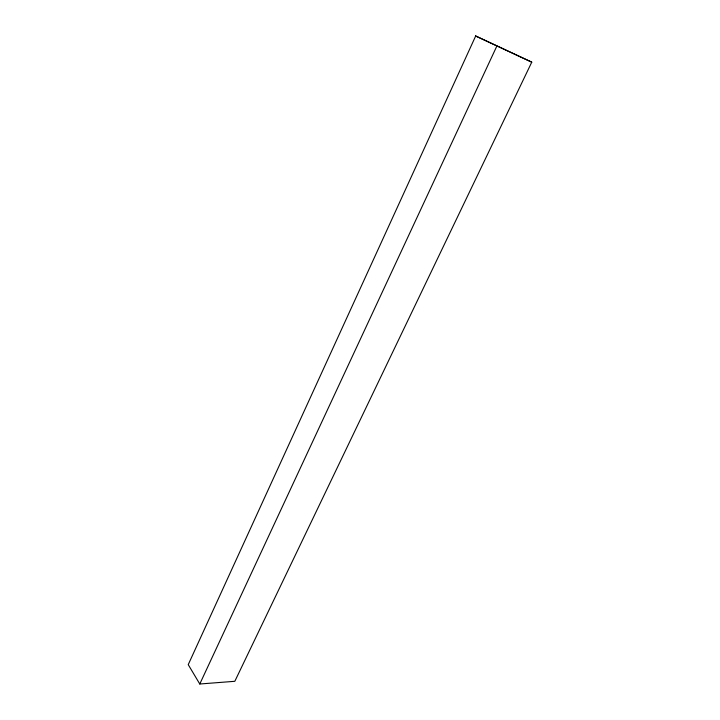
<?xml version="1.0" encoding="UTF-8"?>
<svg xmlns="http://www.w3.org/2000/svg" width="720" height="720" viewBox="0 0 720 720"><rect width="100%" height="100%" fill="white"/><g stroke="black" fill="none" stroke-linecap="round" stroke-linejoin="round"><path stroke-width="1.08" d="M475.686 36L188.235 664.641L199.782 684L234.819 681.3L531.765 62.154L475.686 36L531.765 62.154M199.782 684L496.791 46.206"/></g></svg>
